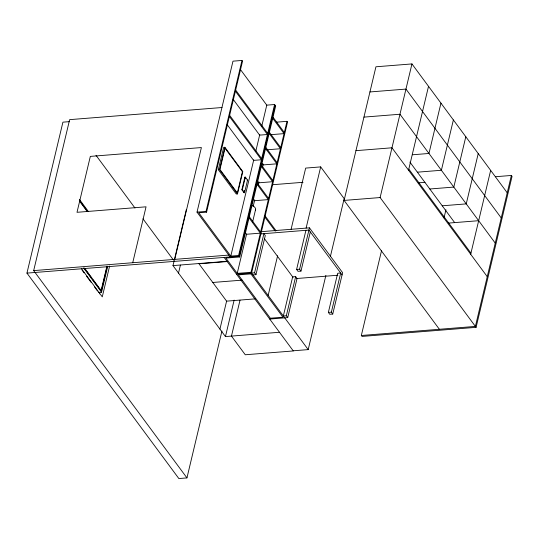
<?xml version="1.0" encoding="UTF-8"?>
<svg xmlns="http://www.w3.org/2000/svg" width="539" height="539" viewBox="0 0 539 539"><rect width="100%" height="100%" fill="white"/><g stroke="black" fill="none" stroke-linecap="round" stroke-linejoin="round"><path stroke-width="0.81" d="M221.94 331.027L186.952 477.904L178.847 478.551L26.95 273.118L62.915 122.158L69.396 121.646M186.952 477.904L33.674 270.605L69.639 119.645L222.034 107.517M99.445 293.896L99.836 292.273M106.897 266.259L101.049 290.817L99.068 288.143M107.2 266.232L101.345 290.797L84.515 268.031M98.563 292.434L101.561 292.192L107.706 266.421M109.626 266.017L102.275 296.854L81.423 268.658M132.729 262.722L146.049 206.814L77.01 212.305L90.33 156.398L201.391 147.558L174.751 259.38M279.485 332.273L225.457 336.572L172.985 265.606L186.305 209.698M178.51 273.078L180.41 265.087M230.16 256.948L197.018 212.123L232.983 61.163L241.984 60.449L242.537 61.197L206.572 212.157L198.77 212.777L230.807 256.106L238.609 255.486L239.707 256.975L225.895 258.08L237.221 273.388L251.026 272.289L308.193 349.609L293.189 350.801M206.572 212.157L206.026 211.409L241.984 60.449M218.335 169.745L223.665 147.383L224.864 147.282L242.813 171.564L237.483 193.925L236.284 194.02L218.335 169.745L219.535 169.65L237.483 193.925M219.535 169.65L224.864 147.282M241.87 189.748L244.868 177.169L245.346 177.129L247.556 180.114L244.558 192.699L244.079 192.733L241.87 189.748L242.348 189.708L244.558 192.699M242.348 189.708L245.346 177.129M244.079 192.733L244.639 190.375M230.807 256.106L253.748 159.813M255.688 151.654L259.771 134.521M261.718 126.362L266.771 105.145L240.239 69.261M219.932 329.1L226.596 301.146L198.979 263.793L227.458 261.53M238.609 255.486L274.573 104.526L266.771 105.145M275.126 105.267L239.154 256.234L26.95 273.118M239.707 256.975L275.665 106.021L274.573 104.526M237.221 273.388L246.552 234.222M253.162 206.477L254.718 199.949M258.215 185.261L258.989 182M262.493 167.312L263.268 164.045M252.555 222.203L255.634 209.28M225.457 336.572L234.142 300.108M240.017 300.189L231.46 336.093L245.272 354.77L293.297 350.95L224.143 257.426M251.026 272.289L286.991 121.329L276.433 122.171M251.578 273.037L287.543 122.077L286.991 121.329M255.964 274.668L254.583 272.801L263.908 233.663L265.289 235.53L255.964 274.668L252.959 274.903M268.152 295.453L277.612 255.742M291.094 229.297L305.674 168.094L320.685 166.901L344.158 198.648L330.36 256.584M306.105 228.098L320.685 166.901M310.309 231.945L300.984 271.083L297.986 271.326L296.605 269.453L305.93 230.315M286.344 315.753L295.662 276.615L292.664 276.857L283.339 315.995L286.344 315.753L287.725 317.619L269.716 319.054M287.725 317.619L297.043 278.481L295.662 276.615M300.984 271.083L299.603 269.217L309.46 227.842L261.435 231.662M308.193 349.609L325.886 275.355M439.379 329.282L344.098 200.42L375.932 66.789L411.951 63.925L507.233 192.787M328.366 312.411L337.69 273.273L340.688 273.03L331.364 312.169L332.745 314.042L329.747 314.277L328.366 312.411L331.364 312.169M332.745 314.042L342.602 272.667L309.46 227.842M381.551 250.628L361.332 335.494L362.026 336.424L476.085 327.348L380.116 197.55L411.951 63.925M408.542 170.203L428.518 86.334M440.949 103.144L428.963 153.467L412.402 154.781M453.373 119.954L441.387 170.27L417.375 172.184M444.008 217.884L445.942 209.765M465.804 136.758L453.818 187.08L429.805 188.994M478.234 153.568L466.242 203.89L442.229 205.797M470.682 254.246L490.658 170.378M495.422 176.725L511.363 175.458L475.398 326.412L361.332 335.494M476.085 327.348L512.05 176.388L511.363 175.458M369.936 91.953L405.955 89.083L501.236 217.945M363.946 117.111L399.965 114.248L495.24 243.109M271.077 134.662L284.073 133.632L272.747 118.317M266.67 149.829L280.475 148.73L269.15 133.416M355.949 150.657L391.968 147.794L487.249 276.655M247.078 180.154L247.556 180.114M272.39 184.742L303.026 182.303M418.264 182.862L424.975 182.33M197.018 212.123L206.026 211.409M344.098 200.42L380.116 197.55M260.903 233.899L308.928 230.079L342.07 274.903M448.515 223.099L478.672 220.694M33.674 270.605L228.779 255.082M172.985 265.606L227.013 261.307M236.574 274.236L254.583 272.801M296.605 269.453L299.603 269.217M212.784 282.47L242.105 280.139M296.531 278.528L337.933 275.227M226.596 301.146L255.075 298.882M409.916 162.098L454.66 222.607M408.805 169.084L470.945 253.128M273.017 117.199L284.336 132.513M269.419 132.298L280.745 147.612M235.664 90.06L267.701 133.389M235.395 91.179L267.432 134.507L259.63 135.127L233.097 99.243M265.821 147.39L277.147 162.704M265.559 148.508L276.878 163.822L263.072 164.921L261.597 162.926M229.648 115.319L261.678 158.648M229.378 116.437L261.415 159.766L253.613 160.386L227.081 124.509M261.563 165.284L272.882 180.599M261.294 166.403L272.619 181.717L258.808 182.815L257.332 180.814M257.298 183.172L268.624 198.487M257.029 184.291L268.355 199.605L254.549 200.703L253.067 198.709M244.868 177.169L245.75 178.362M265.168 216.011L276.049 230.726M264.898 217.129L275.288 231.177M249.294 216.718L260.62 232.033M249.025 217.837L260.35 233.151L246.545 234.256L245.07 232.255M264.366 238.582L293.054 277.383M96.003 155.299L134.972 208.014M142.97 218.827L173.45 260.047M79.442 199.443L88.45 211.618M79.597 200.757L87.513 211.47M79.792 201.451L87.217 211.49M84.711 268.725L85.701 270.059M86.691 271.4L91.643 278.097M92.634 279.438L98.078 286.802M83.592 267.89L101.561 292.192M82.09 270.16L84.084 272.855M86.584 276.231L91.071 282.308M94.568 287.031L97.559 291.08M251.423 205.137A6.744 3.524 13.4 0 1 255.371 210.163M225.019 148.218L219.946 169.462L237.355 192.996L242.415 171.746L225.006 148.218M250.931 273.879L238.326 274.883L270.362 318.212L282.968 317.208L250.931 273.879"/></g></svg>
